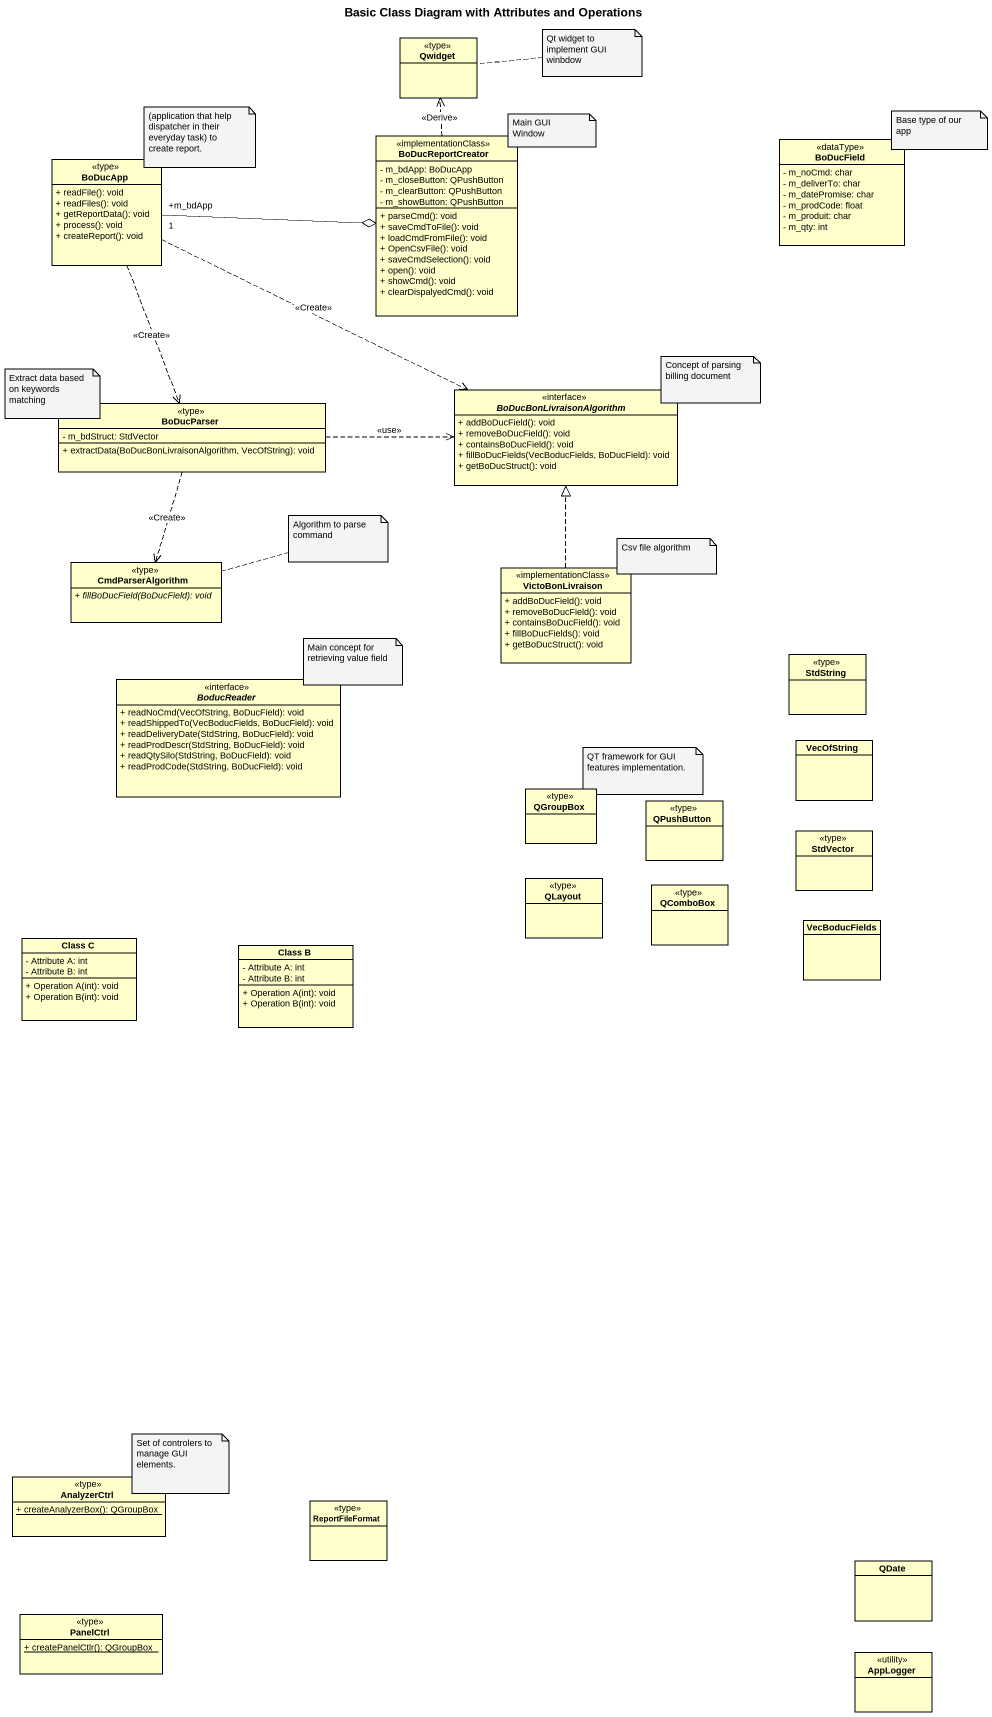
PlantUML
@startuml
title Basic Class Diagram with Attributes and Operations
hide circle
hide empty members
skinparam classAttributeIconSize 0
class Qwidget <<type>>
class BoDucReportCreator <<implementationClass>> {
  - m_bdApp: BoDucApp
  - m_closeButton: QPushButton
  - m_clearButton: QPushButton
  - m_showButton: QPushButton
  + parseCmd(): void
  + saveCmdToFile(): void
  + loadCmdFromFile(): void
  + OpenCsvFile(): void
  + saveCmdSelection(): void
  + open(): void
  + showCmd(): void
  + clearDispalyedCmd(): void
}
class BoDucField <<dataType>> {
  - m_noCmd: char
  - m_deliverTo: char
  - m_datePromise: char
  - m_prodCode: float
  - m_produit: char
  - m_qty: int
}
class BoDucApp <<type>> {
  + readFile(): void
  + readFiles(): void
  + getReportData(): void
  + process(): void
  + createReport(): void
}
class BoDucParser <<type>> {
  - m_bdStruct: StdVector
  + extractData(BoDucBonLivraisonAlgorithm, VecOfString): void
}
interface BoDucBonLivraisonAlgorithm {
  + addBoDucField(): void
  + removeBoDucField(): void
  + containsBoDucField(): void
  + fillBoDucFields(VecBoducFields, BoDucField): void
  + getBoDucStruct(): void
}
class CmdParserAlgorithm <<type>> {
  {abstract} + fillBoDucField(BoDucField): void
}
class VictoBonLivraison <<implementationClass>> {
  + addBoDucField(): void
  + removeBoDucField(): void
  + containsBoDucField(): void
  + fillBoDucFields(): void
  + getBoDucStruct(): void
}
class StdString <<type>>
abstract class BoducReader <<interface>> {
  + readNoCmd(VecOfString, BoDucField): void
  + readShippedTo(VecBoducFields, BoDucField): void
  + readDeliveryDate(StdString, BoDucField): void
  + readProdDescr(StdString, BoDucField): void
  + readQtySilo(StdString, BoDucField): void
  + readProdCode(StdString, BoDucField): void
}
class VecOfString
class QGroupBox <<type>>
class QPushButton <<type>>
class StdVector <<type>>
class QLayout <<type>>
class QComboBox <<type>>
class VecBoducFields
class "Class C" as Class_C {
  - Attribute A: int
  - Attribute B: int
  + Operation A(int): void
  + Operation B(int): void
}
class "Class B" as Class_B {
  - Attribute A: int
  - Attribute B: int
  + Operation A(int): void
  + Operation B(int): void
}
class AnalyzerCtrl <<type>> {
  {static} + createAnalyzerBox(): QGroupBox
}
class ReportFileFormat <<type>>
class QDate
class PanelCtrl <<type>> {
  {static} + createPanelCtlr(): QGroupBox
}
class AppLogger <<utility>>
BoDucReportCreator .up.> Qwidget : <<Derive>>
BoDucApp "+m_bdApp\n1" -right-o BoDucReportCreator
BoDucApp ..> BoDucParser : <<Create>>
BoDucApp .right.> BoDucBonLivraisonAlgorithm : <<Create>>
BoDucParser .right.> BoDucBonLivraisonAlgorithm : <<use>>
BoDucParser ..> CmdParserAlgorithm : <<Create>>
VictoBonLivraison .up.|> BoDucBonLivraisonAlgorithm
note right of Qwidget : Qt widget to implement GUI winbdow
note as N2
  (application that help dispatcher in their everyday task) to create report.
end note
note as N3
  Main GUI Window
end note
note as N4
  Base type of our app
end note
note as N5
  Extract data based on keywords matching
end note
note as N6
  Concept of parsing billing document
end note
note right of CmdParserAlgorithm : Algorithm to parse command
note as N8
  Csv file algorithm
end note
note as N9
  Main concept for retrieving value field
end note
note as N10
  QT framework for GUI features implementation.
end note
note as N11
  Set of controlers to manage GUI elements.
end note
@enduml
